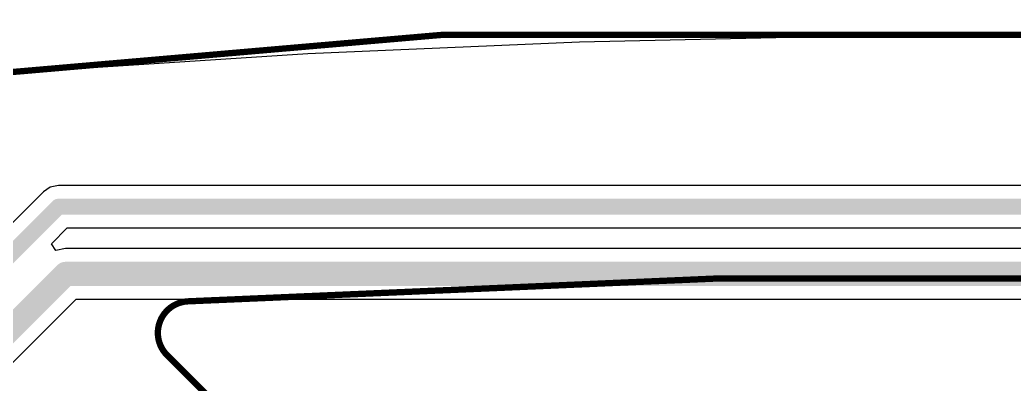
# Model space of a CAD drawing. Header units: millimetres. Extents: x -1.58 to 1.58, y -1.38 to 3.35.
# Drawn here: x -0.604 to 0.017, y 3.121 to 3.348 of the extents above; entities that cross this region are included whole.
import ezdxf

# ---------------------------------------------------------------- set-up
doc = ezdxf.new("R2010")
doc.units = ezdxf.units.MM
doc.header["$MEASUREMENT"] = 0
for name, color, linetype in [('BottomLayer', 5, 'Continuous'), ('Mechanical1', 6, 'Continuous'), ('TopLayer', 1, 'Continuous')]:
    doc.layers.add(name, color=color, linetype=linetype)

msp = doc.modelspace()

# ---------------------------------------------------------------- linework, layer by layer
at = {"layer": 'BottomLayer'}
for p, q in [((-0.25447, 3.33477), (-0.08484, 3.33843)), ((-0.08484, 3.33843), (0.08484, 3.33843)), ((-0.42398, 3.32745), (-0.25447, 3.33477)), ((-0.5933, 3.31648), (-0.42398, 3.32745)), ((-0.76234, 3.30186), (-0.5933, 3.31648))]:
    msp.add_line(p, q, dxfattribs=at)
at = {"layer": 'Mechanical1', "const_width": 0.00394}
for points in [[(-1.01619, 3.28061, -0.064799), (1.01619, 3.28061)], [(-0.49907, 3.17282, -0.032372), (0.49908, 3.17282)], [(-0.51172, 3.13926, -0.645023), (-0.49907, 3.17282)]]:
    msp.add_lwpolyline(points, format="xyb", dxfattribs=at)
at = {"layer": 'Mechanical1', "const_width": 0.00197}
for points in [[(-0.50006, 3.17282, 1), (-0.49809, 3.17282, 1)], [(-0.50006, 3.17282, 1), (-0.49809, 3.17282, 1)], [(-0.51271, 3.13926, 1), (-0.51074, 3.13926, 1)], [(-0.51271, 3.13926, 1), (-0.51074, 3.13926, 1)]]:
    msp.add_lwpolyline(points, format="xyb", close=True, dxfattribs=at)
at = {"layer": 'Mechanical1', "const_width": 0.00394}
msp.add_lwpolyline([(-0.51172, 3.13926), (-0.39989, 3.02743)], dxfattribs=at)
at = {"layer": 'TopLayer'}
for p, q in [((-0.25447, 3.33477), (-0.08484, 3.33843)), ((-0.08484, 3.33843), (0.08484, 3.33843)), ((-0.42398, 3.32745), (-0.25447, 3.33477)), ((-0.5933, 3.31648), (-0.42398, 3.32745)), ((-0.76234, 3.30186), (-0.5933, 3.31648)), ((-0.58458, 3.2441), (-0.58888, 3.24122)), ((-0.57951, 3.2451), (-0.58458, 3.2441)), ((0.83235, 3.2451), (-0.57951, 3.2451)), ((-0.58888, 3.24122), (-0.74953, 3.08057)), ((-0.58391, 3.2087), (-0.57402, 3.2186)), ((-0.57402, 3.2186), (0.83235, 3.2186)), ((-0.58105, 3.2046), (-0.58391, 3.2087)), ((-0.575, 3.2058), (-0.58105, 3.2046)), ((0.765, 3.2058), (-0.575, 3.2058)), ((-0.79528, 2.94737), (-0.56845, 3.1742)), ((-0.56845, 3.1742), (0.75845, 3.1742))]:
    msp.add_line(p, q, dxfattribs=at)
for points, const_width in [([(-0.78636, 3.025), (-0.57951, 3.23185)], 0.01), ([(-0.57951, 3.23185), (0.86024, 3.23185)], 0.01), ([(-0.815, 2.95), (-0.575, 3.19)], 0.015), ([(-0.575, 3.19), (0.765, 3.19)], 0.015)]:
    msp.add_lwpolyline(points, dxfattribs=dict(at, const_width=const_width))
for points, const_width in [([(-0.58201, 3.23185, 1), (-0.57701, 3.23185, 1)], 0.005), ([(-0.58201, 3.23185, 1), (-0.57701, 3.23185, 1)], 0.005), ([(-0.57875, 3.19, 1), (-0.57125, 3.19, 1)], 0.0075), ([(-0.57875, 3.19, 1), (-0.57125, 3.19, 1)], 0.0075)]:
    msp.add_lwpolyline(points, format="xyb", close=True, dxfattribs=dict(at, const_width=const_width))

doc.saveas('drawing.dxf')
